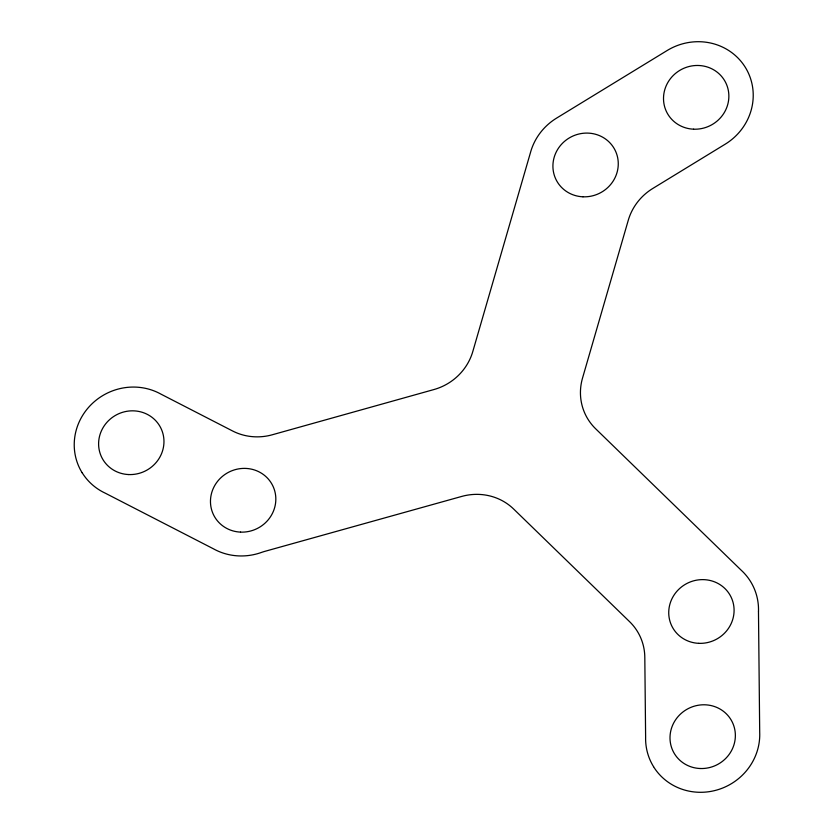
<?xml version="1.0" encoding="UTF-8"?>
<svg xmlns="http://www.w3.org/2000/svg" width="834" height="834" viewBox="0 0 834 834"><rect width="100%" height="100%" fill="white"/><g stroke="black" fill="none" stroke-linecap="round" stroke-linejoin="round"><path stroke-width="1.25" d="M758.471 611.145L759.701 732.231A57.609 55.117 -27.9 0 1 718.898 789.391A57.609 55.117 -27.9 0 1 653.543 766.696M758.502 611.145A58.067 55.555 -27.9 0 0 741.134 570.143L595.664 428.791A54.596 52.24 -27.9 0 1 582.518 378.115L628.273 220.259A54.596 52.24 -27.9 0 1 652.772 188.474L725.194 144.188A57.577 55.096 -27.9 0 0 745.304 67.314A57.577 55.096 -27.9 0 0 667.179 50.499L556.58 118.115A57.609 55.127 -27.9 0 0 530.445 152.664L472.815 351.489A54.596 52.24 -27.9 0 1 433.951 389.541L272.291 434.775A54.596 52.24 -27.9 0 1 232.571 430.969L160.962 394.138A57.609 55.117 -27.9 0 0 91.219 404.563A57.609 55.117 -27.9 0 0 82.139 472.753M653.564 766.686A57.859 55.357 -27.9 0 1 645.62 737.016L644.807 657.275A54.596 52.24 -27.9 0 0 629.587 621.664L513.681 509.063A54.596 52.24 -27.9 0 0 461.682 496.438L264.993 551.316A54.596 52.24 -27.9 0 0 261.23 552.515A58.099 55.586 -27.9 0 1 213.473 548.835L105.251 493.165A57.859 55.357 -27.9 0 1 82.17 472.742M700.07 768.51A32.985 31.556 -27.9 0 0 732.2 721.931A32.985 31.556 -27.9 0 0 675.78 719.534A32.985 31.556 -27.9 0 0 700.07 768.51M693.575 129.187A32.985 31.556 -27.9 0 0 725.705 82.618A32.985 31.556 -27.9 0 0 669.285 80.22A32.985 31.556 -27.9 0 0 693.575 129.187M128.665 474.556A32.985 31.556 -27.9 0 0 160.806 427.988A32.985 31.556 -27.9 0 0 104.375 425.59A32.985 31.556 -27.9 0 0 128.665 474.556M240.536 532.113A32.985 31.556 -27.9 0 0 272.666 485.534A32.985 31.556 -27.9 0 0 216.246 483.136A32.985 31.556 -27.9 0 0 240.536 532.113M698.798 643.337A32.985 31.556 -27.9 0 0 730.928 596.769A32.985 31.556 -27.9 0 0 674.508 594.371A32.985 31.556 -27.9 0 0 698.798 643.337M582.976 196.803A32.985 31.556 -27.9 0 0 615.106 150.235A32.985 31.556 -27.9 0 0 558.686 147.837A32.985 31.556 -27.9 0 0 582.976 196.803"/></g></svg>
